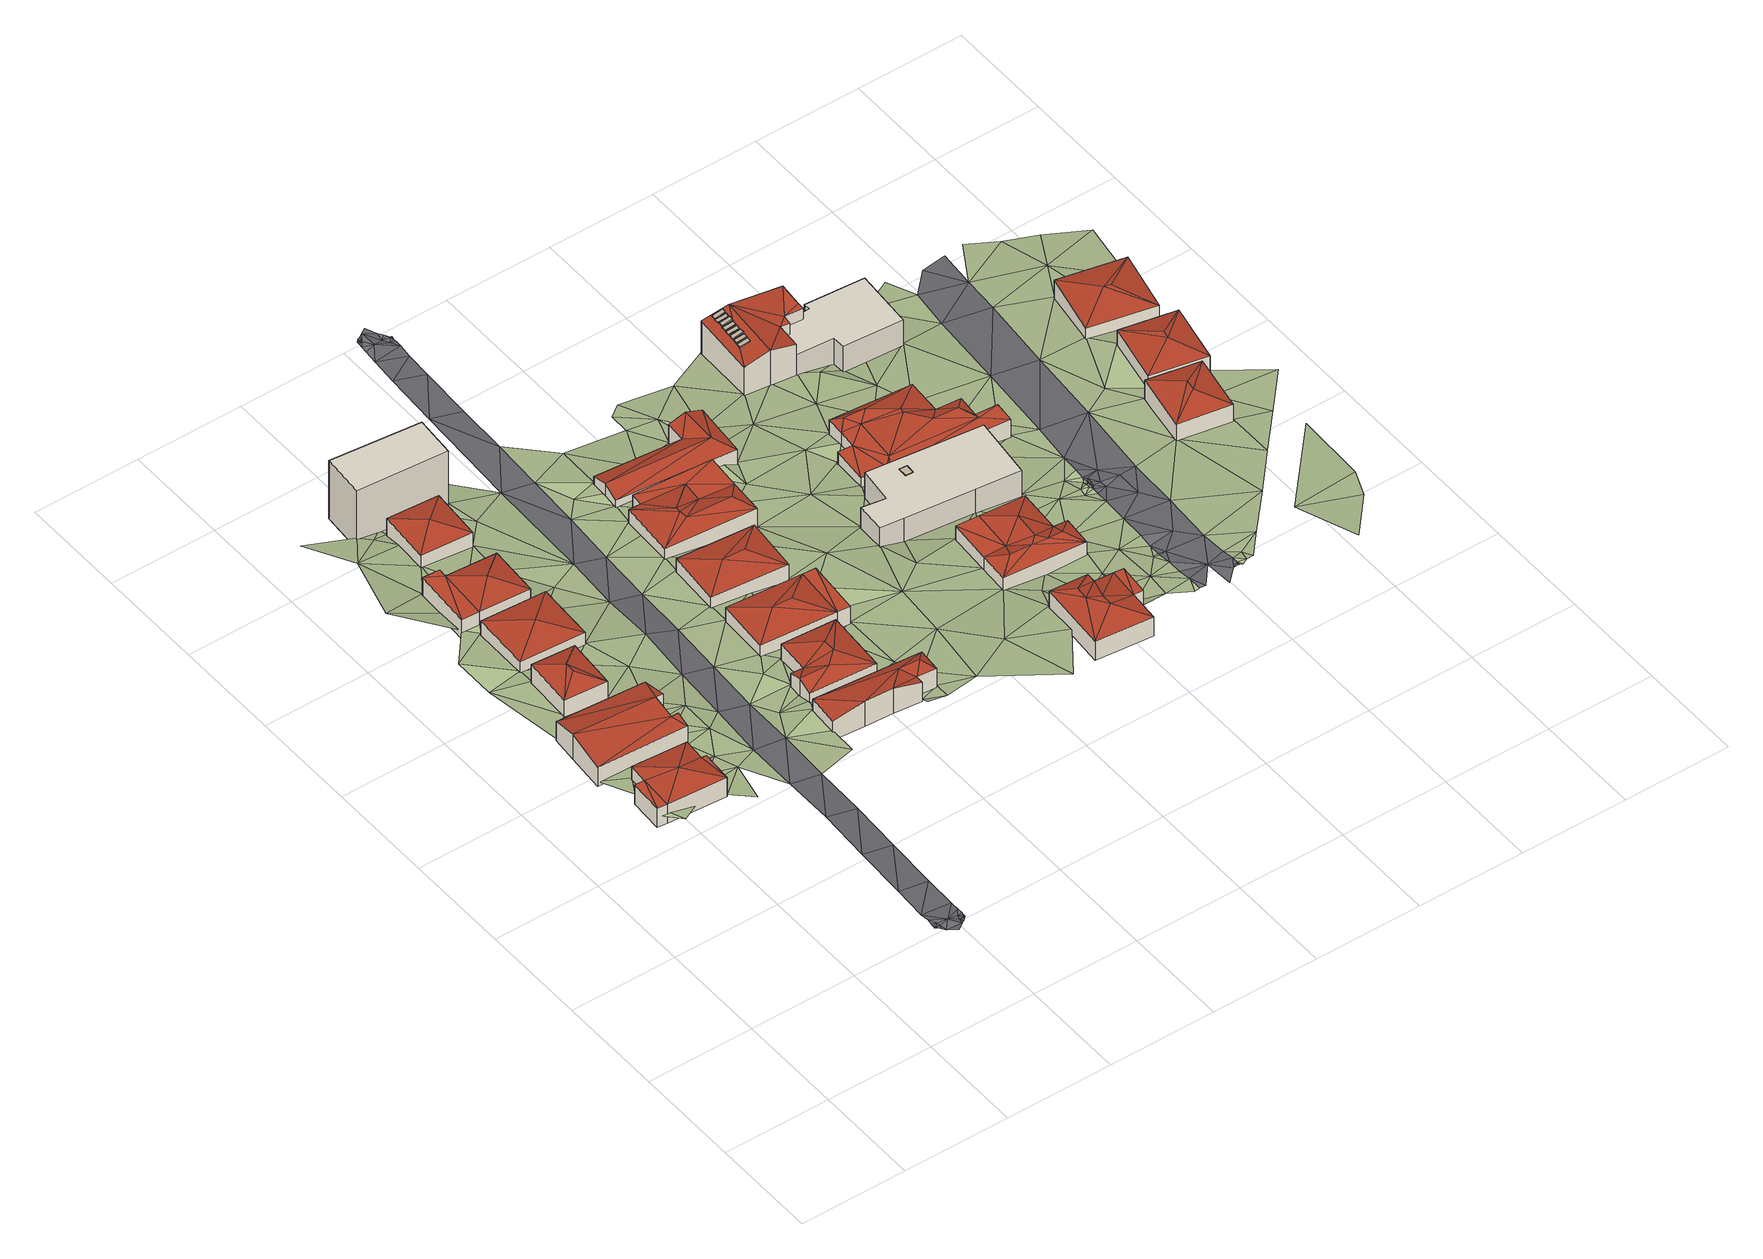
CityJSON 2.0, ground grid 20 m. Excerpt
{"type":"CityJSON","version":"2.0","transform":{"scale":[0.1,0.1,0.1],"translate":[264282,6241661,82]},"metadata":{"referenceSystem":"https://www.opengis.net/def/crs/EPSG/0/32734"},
"CityObjects":{
"building1":{"type":"Building","attributes":{"address":"12 Garrick Road University Estate Cape Town","building":"house","building:levels":1,"building_height":4.1,"roof_height":104.8,"ground_height":98.9,"plus_code":"4FRW3C6X+GWJ"},"geometry":[{"type":"Solid","lod":"2","boundaries":[[[[0,1,2]],[[2,1,3]],[[4,2,5]],[[5,2,3]],[[5,6,7]],[[5,7,8]],[[9,7,6]],[[5,8,4]],[[6,5,3]],[[10,11,9,6]],[[11,12,7,9]],[[12,13,8,7]],[[13,14,4,8]],[[14,15,2,4]],[[15,16,0,2]],[[16,17,1,0]],[[17,18,3,1]],[[18,10,6,3]],[[18,17,16,15,14,13,12,11,10]]]],"semantics":{"surfaces":[{"type":"RoofSurface"},{"type":"WallSurface"},{"type":"GroundSurface"}],"values":[[0,0,0,0,0,0,0,0,0,1,1,1,1,1,1,1,1,1,2]]}}]},
"building2":{"type":"Building","attributes":{"address":"10A Garrick Road University Estate Cape Town","building":"house","building:levels":1,"building_height":4.1,"roof_height":103.8,"ground_height":98.9,"plus_code":"4FRW3C6X+HWJ"},"geometry":[{"type":"Solid","lod":"2","boundaries":[[[[19,20,21]],[[19,21,22]],[[22,21,23]],[[20,24,25]],[[20,25,21]],[[26,25,27]],[[27,25,24]],[[28,29,19,22]],[[29,30,20,19]],[[30,31,24,20]],[[31,32,27,24]],[[32,33,26,27]],[[33,34,25,26]],[[34,35,21,25]],[[35,36,23,21]],[[36,28,22,23]],[[36,35,34,33,32,31,30,29,28]]]],"semantics":{"surfaces":[{"type":"RoofSurface"},{"type":"WallSurface"},{"type":"GroundSurface"}],"values":[[0,0,0,0,0,0,0,1,1,1,1,1,1,1,1,1,2]]}}]},
"building3":{"type":"Building","attributes":{"address":"10 Garrick Road University Estate Cape Town","building":"house","building:levels":1,"building_height":4.1,"roof_height":102.5,"ground_height":98,"plus_code":"4FRW3C6X+JWV"},"geometry":[{"type":"Solid","lod":"2","boundaries":[[[[37,38,39]],[[40,39,41]],[[41,39,38]],[[42,40,41]],[[41,38,37]],[[41,37,42]],[[43,44,40,42]],[[44,45,39,40]],[[45,46,37,39]],[[46,43,42,37]],[[46,45,44,43]]]],"semantics":{"surfaces":[{"type":"RoofSurface"},{"type":"WallSurface"},{"type":"GroundSurface"}],"values":[[0,0,0,0,0,0,1,1,1,1,2]]}}]},
"building4":{"type":"Building","attributes":{"address":"8 University Estate Cape Town","building":"house","building:levels":1,"building_height":4.1,"roof_height":101.3,"ground_height":95.7,"plus_code":"4FRW3C6X+MWW"},"geometry":[{"type":"Solid","lod":"2","boundaries":[[[[47,48,49]],[[47,49,50]],[[49,51,50]],[[49,48,51]],[[52,53,47,50]],[[53,54,48,47]],[[54,55,51,48]],[[55,52,50,51]],[[55,54,53,52]]]],"semantics":{"surfaces":[{"type":"RoofSurface"},{"type":"WallSurface"},{"type":"GroundSurface"}],"values":[[0,0,0,0,1,1,1,1,2]]}}]},
"building5":{"type":"Building","attributes":{"address":"6 University Estate Cape Town","building":"house","building:levels":1,"building_height":4.1,"roof_height":100.3,"ground_height":95.3,"plus_code":"4FRW3C6X+PWP"},"geometry":[{"type":"Solid","lod":"2","boundaries":[[[[56,57,58]],[[56,58,59]],[[60,58,57]],[[58,60,61]],[[58,61,62]],[[61,63,62]],[[63,61,60]],[[64,65,62,63]],[[65,66,58,62]],[[66,67,59,58]],[[67,68,56,59]],[[68,69,57,56]],[[69,70,60,57]],[[70,64,63,60]],[[70,69,68,67,66,65,64]]]],"semantics":{"surfaces":[{"type":"RoofSurface"},{"type":"WallSurface"},{"type":"GroundSurface"}],"values":[[0,0,0,0,0,0,0,1,1,1,1,1,1,1,2]]}}]},
"building6":{"type":"Building","attributes":{"address":"4A University Estate Cape Town","building":"house","building:levels":1,"building_height":4.1,"roof_height":98.7,"ground_height":93.2,"plus_code":"4FRW3C6X+RW5"},"geometry":[{"type":"Solid","lod":"2","boundaries":[[[[71,72,73]],[[71,73,74]],[[73,75,74]],[[75,73,72]],[[76,77,74,75]],[[77,78,71,74]],[[78,79,72,71]],[[79,76,75,72]],[[79,78,77,76]]]],"semantics":{"surfaces":[{"type":"RoofSurface"},{"type":"WallSurface"},{"type":"GroundSurface"}],"values":[[0,0,0,0,1,1,1,1,2]]}}]},
"building7":{"type":"Building","attributes":{"address":"4 University Estate Cape Town","building":"house","building:levels":4,"building_height":12.5,"roof_height":105.7,"ground_height":92,"plus_code":"4FRW3C6X+RWQ"},"geometry":[{"type":"Solid","lod":"1","boundaries":[[[[80,81,82,83]],[[81,84,85,82]],[[84,86,87,85]],[[86,80,83,87]],[[83,82,85,87]],[[86,84,81,80]]]]}]},
"building8":{"type":"Building","attributes":{"address":"13 Garrick Road University Estate Cape Town","building":"house","building:levels":1,"building_height":4.1,"roof_height":101.4,"ground_height":95.8,"plus_code":"4FRW3F62+G3P"},"geometry":[{"type":"Solid","lod":"2","boundaries":[[[[88,89,90]],[[91,92,93]],[[94,95,92]],[[92,95,93]],[[89,88,94]],[[89,94,91]],[[91,94,92]],[[96,94,88]],[[96,97,95]],[[96,95,94]],[[98,99,88,90]],[[99,100,96,88]],[[100,101,97,96]],[[101,102,95,97]],[[102,103,93,95]],[[103,104,91,93]],[[104,105,89,91]],[[105,98,90,89]],[[105,104,103,102,101,100,99,98]]]],"semantics":{"surfaces":[{"type":"RoofSurface"},{"type":"WallSurface"},{"type":"GroundSurface"}],"values":[[0,0,0,0,0,0,0,0,0,0,1,1,1,1,1,1,1,1,2]]}}]},
"building9":{"type":"Building","attributes":{"address":"11 Garrick Road University Estate Cape Town","building":"house","building:levels":1,"building_height":4.1,"roof_height":100.3,"ground_height":95,"plus_code":"4FRW3F62+H3G"},"geometry":[{"type":"Solid","lod":"2","boundaries":[[[[106,107,108]],[[109,110,111]],[[112,111,113]],[[113,111,110]],[[108,112,106]],[[106,112,113]],[[107,114,108]],[[108,114,112]],[[112,114,111]],[[115,109,114]],[[114,109,111]],[[116,117,107,106]],[[117,118,114,107]],[[118,119,115,114]],[[119,120,109,115]],[[120,121,110,109]],[[121,122,113,110]],[[122,116,106,113]],[[122,121,120,119,118,117,116]]]],"semantics":{"surfaces":[{"type":"RoofSurface"},{"type":"WallSurface"},{"type":"GroundSurface"}],"values":[[0,0,0,0,0,0,0,0,0,0,0,1,1,1,1,1,1,1,2]]}}]},
"building10":{"type":"Building","attributes":{"address":"9 Garrick Road University Estate Cape Town","building":"house","building:levels":1,"building_height":4.1,"roof_height":99.1,"ground_height":93.9,"plus_code":"4FRW3F62+J3G"},"geometry":[{"type":"Solid","lod":"2","boundaries":[[[[123,124,125]],[[125,124,126]],[[123,127,124]],[[128,129,130]],[[130,129,123]],[[123,129,127]],[[128,124,129]],[[129,124,127]],[[131,132,124,128]],[[132,133,126,124]],[[133,134,125,126]],[[134,135,123,125]],[[135,136,130,123]],[[136,131,128,130]],[[136,135,134,133,132,131]]]],"semantics":{"surfaces":[{"type":"RoofSurface"},{"type":"WallSurface"},{"type":"GroundSurface"}],"values":[[0,0,0,0,0,0,0,0,1,1,1,1,1,1,2]]}}]},
"building11":{"type":"Building","attributes":{"address":"7 Garrick Road University Estate Cape Town","building":"house","building:levels":1,"building_height":4.1,"roof_height":98.3,"ground_height":92.7,"plus_code":"4FRW3F62+M3G"},"geometry":[{"type":"Solid","lod":"2","boundaries":[[[[137,138,139]],[[140,141,142]],[[138,140,139]],[[139,140,142]],[[137,139,141]],[[141,139,142]],[[143,144,140,138]],[[144,145,141,140]],[[145,146,137,141]],[[146,143,138,137]],[[146,145,144,143]]]],"semantics":{"surfaces":[{"type":"RoofSurface"},{"type":"WallSurface"},{"type":"GroundSurface"}],"values":[[0,0,0,0,0,0,1,1,1,1,2]]}}]},
"building12":{"type":"Building","attributes":{"address":"5 Garrick Road University Estate Cape Town","building":"house","building:levels":1,"building_height":4.1,"roof_height":96.7,"ground_height":91.5,"plus_code":"4FRW3F62+P4J"},"geometry":[{"type":"Solid","lod":"2","boundaries":[[[[147,148,149]],[[147,149,150]],[[150,149,151]],[[151,149,152]],[[151,153,154]],[[155,156,157]],[[155,157,158]],[[156,154,159]],[[156,159,157]],[[153,159,154]],[[155,158,148]],[[149,148,158]],[[158,157,152]],[[158,152,149]],[[152,157,159]],[[159,153,152]],[[152,153,151]],[[160,161,154,156]],[[161,162,151,154]],[[162,163,150,151]],[[163,164,147,150]],[[164,165,148,147]],[[165,166,155,148]],[[166,160,156,155]],[[166,165,164,163,162,161,160]]]],"semantics":{"surfaces":[{"type":"RoofSurface"},{"type":"WallSurface"},{"type":"GroundSurface"}],"values":[[0,0,0,0,0,0,0,0,0,0,0,0,0,0,0,0,0,1,1,1,1,1,1,1,2]]}}]},
"building13":{"type":"Building","attributes":{"address":"3 Garrick Road University Estate Cape Town","building":"house","building:levels":1,"building_height":4.1,"roof_height":95.3,"ground_height":89.6,"plus_code":"4FRW3F62+Q4F"},"geometry":[{"type":"Solid","lod":"2","boundaries":[[[[167,168,169]],[[170,169,171]],[[171,169,172]],[[172,169,168]],[[173,167,174]],[[175,174,170]],[[170,174,169]],[[169,174,167]],[[176,177,172,168]],[[177,178,171,172]],[[178,179,170,171]],[[179,180,175,170]],[[180,181,174,175]],[[181,182,173,174]],[[182,183,167,173]],[[183,176,168,167]],[[183,182,181,180,179,178,177,176]]]],"semantics":{"surfaces":[{"type":"RoofSurface"},{"type":"WallSurface"},{"type":"GroundSurface"}],"values":[[0,0,0,0,0,0,0,0,1,1,1,1,1,1,1,1,2]]}}]},
"building14":{"type":"Building","attributes":{"address":"108 Upper Roodebloem Road University Estate Cape Town","building":"house","building:levels":1,"building_height":4.1,"roof_height":98.3,"ground_height":93.5,"plus_code":"4FRW3F62+G7C"},"geometry":[{"type":"Solid","lod":"2","boundaries":[[[[184,185,186]],[[187,188,189]],[[184,187,190]],[[184,190,185]],[[191,190,189]],[[189,190,187]],[[192,193,194]],[[194,193,195]],[[191,189,193]],[[191,193,192]],[[188,193,189]],[[185,190,196]],[[185,196,186]],[[190,191,196]],[[196,191,192]],[[197,198,195,193]],[[198,199,194,195]],[[199,200,192,194]],[[200,201,196,192]],[[201,202,186,196]],[[202,203,184,186]],[[203,204,187,184]],[[204,205,188,187]],[[205,197,193,188]],[[205,204,203,202,201,200,199,198,197]]]],"semantics":{"surfaces":[{"type":"RoofSurface"},{"type":"WallSurface"},{"type":"GroundSurface"}],"values":[[0,0,0,0,0,0,0,0,0,0,0,0,0,0,0,1,1,1,1,1,1,1,1,1,2]]}}]},
"building15":{"type":"Building","attributes":{"address":"104 Upper Roodebloem Road University Estate Cape Town","building":"house","building:levels":1,"building_height":4.1,"roof_height":95.8,"ground_height":90.7,"plus_code":"4FRW3F62+J72"},"geometry":[{"type":"Solid","lod":"2","boundaries":[[[[206,207,208]],[[209,210,211]],[[209,211,212]],[[213,214,210]],[[213,208,215]],[[213,215,214]],[[216,215,217]],[[207,217,208]],[[208,217,215]],[[218,212,219]],[[217,207,220]],[[220,207,206]],[[219,216,220]],[[219,220,218]],[[220,216,217]],[[212,211,219]],[[219,211,216]],[[216,211,215]],[[210,214,211]],[[211,214,215]],[[221,222,206,208]],[[222,223,220,206]],[[223,224,218,220]],[[224,225,212,218]],[[225,226,209,212]],[[226,227,210,209]],[[227,228,213,210]],[[228,221,208,213]],[[228,227,226,225,224,223,222,221]]]],"semantics":{"surfaces":[{"type":"RoofSurface"},{"type":"WallSurface"},{"type":"GroundSurface"}],"values":[[0,0,0,0,0,0,0,0,0,0,0,0,0,0,0,0,0,0,0,0,1,1,1,1,1,1,1,1,2]]}}]},
"building16":{"type":"Building","attributes":{"address":"102A Upper Roodebloem Road University Estate Cape Town","building":"house","building:levels":2,"building_height":6.9,"roof_height":97.3,"ground_height":88.7,"plus_code":"4FRW3F62+M65"},"children":["building16-1"],"geometry":[{"type":"Solid","lod":"1","boundaries":[[[[229,230,231,232]],[[230,233,234,231]],[[233,235,236,234]],[[235,237,238,236]],[[237,239,240,238]],[[239,241,242,240]],[[241,243,244,242]],[[243,245,246,244]],[[245,229,232,246]],[[232,231,234,236,238,240,242,244,246]],[[245,243,241,239,237,235,233,230,229]]]]}]},
"building16-1":{"type":"BuildingInstallation","parents":["building16"],"geometry":[{"type":"Solid","lod":"1","boundaries":[[[[247,248,249,250]],[[248,251,252,249]],[[251,253,254,252]],[[253,247,250,254]],[[250,249,252,254]],[[253,251,248,247]]]]}]},
"building17":{"type":"Building","attributes":{"address":"102 Upper Roodebloem Road University Estate Cape Town","building":"house","building:levels":1,"building_height":4.1,"roof_height":93,"ground_height":87.4,"plus_code":"4FRW3F62+P73"},"geometry":[{"type":"Solid","lod":"2","boundaries":[[[[255,256,257]],[[257,256,258]],[[259,260,261]],[[259,261,262]],[[262,261,263]],[[263,261,258]],[[263,258,264]],[[265,264,256]],[[265,256,266]],[[256,264,258]],[[267,268,260]],[[261,260,268]],[[269,255,270]],[[269,270,271]],[[269,271,272]],[[272,271,273]],[[258,261,274]],[[258,274,275]],[[268,274,261]],[[276,274,268]],[[276,268,267]],[[273,275,276]],[[273,276,272]],[[274,276,275]],[[255,257,270]],[[270,257,271]],[[257,258,275]],[[257,275,273]],[[257,273,271]],[[277,278,269,272]],[[278,279,255,269]],[[279,280,256,255]],[[280,281,266,256]],[[281,282,265,266]],[[282,283,264,265]],[[283,284,263,264]],[[284,285,262,263]],[[285,286,259,262]],[[286,287,260,259]],[[287,288,267,260]],[[288,289,276,267]],[[289,277,272,276]],[[289,288,287,286,285,284,283,282,281,280,279,278,277]]]],"semantics":{"surfaces":[{"type":"RoofSurface"},{"type":"WallSurface"},{"type":"GroundSurface"}],"values":[[0,0,0,0,0,0,0,0,0,0,0,0,0,0,0,0,0,0,0,0,0,0,0,0,0,0,0,0,0,1,1,1,1,1,1,1,1,1,1,1,1,1,2]]}}]},
"building18":{"type":"Building","attributes":{"address":"20 Rhodes Avenue University Estate Cape Town","building":"house","building:levels":2.5,"building_height":8.3,"roof_height":94.9,"ground_height":85.1,"plus_code":"4FRW3F62+R7C"},"children":["building18-1","building18-2","building18-3","building18-4","building18-5","building18-6","building18-7","building18-8"],"geometry":[{"type":"Solid","lod":"2","boundaries":[[[[290,291,292]],[[292,291,293]],[[292,293,294]],[[292,294,295]],[[292,295,296]],[[296,295,297]],[[298,294,293]],[[294,299,295]],[[295,300,297]],[[301,302,297,300]],[[302,303,296,297]],[[303,304,292,296]],[[304,305,290,292]],[[305,306,291,290]],[[306,307,293,291]],[[307,308,298,293]],[[308,309,294,298]],[[309,310,299,294]],[[310,311,295,299]],[[311,301,300,295]],[[311,310,309,308,307,306,305,304,303,302,301]]]],"semantics":{"surfaces":[{"type":"RoofSurface"},{"type":"WallSurface"},{"type":"GroundSurface"}],"values":[[0,0,0,0,0,0,0,0,0,1,1,1,1,1,1,1,1,1,1,1,2]]}}]},
"building18-1":{"type":"BuildingInstallation","parents":["building18"],"geometry":[{"type":"Solid","lod":"2","boundaries":[[[[312,313,314,315]],[[313,316,317,314]],[[316,318,319,317]],[[318,312,315,319]],[[315,314,317,319]],[[318,316,313,312]]]]}]},
"building18-2":{"type":"BuildingInstallation","parents":["building18"],"geometry":[{"type":"Solid","lod":"2","boundaries":[[[[320,321,322,323]],[[321,324,325,322]],[[324,326,327,325]],[[326,320,323,327]],[[323,322,325,327]],[[326,324,321,320]]]]}]},
"building18-3":{"type":"BuildingInstallation","parents":["building18"],"geometry":[{"type":"Solid","lod":"2","boundaries":[[[[328,329,330,331]],[[329,332,333,330]],[[332,334,335,333]],[[334,328,331,335]],[[331,330,333,335]],[[334,332,329,328]]]]}]},
"building18-4":{"type":"BuildingInstallation","parents":["building18"],"geometry":[{"type":"Solid","lod":"2","boundaries":[[[[336,337,338,339]],[[337,340,341,338]],[[340,342,343,341]],[[342,336,339,343]],[[339,338,341,343]],[[342,340,337,336]]]]}]},
"building18-5":{"type":"BuildingInstallation","parents":["building18"],"geometry":[{"type":"Solid","lod":"2","boundaries":[[[[344,345,346,347]],[[345,348,349,346]],[[348,350,351,349]],[[350,344,347,351]],[[347,346,349,351]],[[350,348,345,344]]]]}]},
"building18-6":{"type":"BuildingInstallation","parents":["building18"],"geometry":[{"type":"Solid","lod":"2","boundaries":[[[[352,353,354,355]],[[353,356,357,354]],[[356,358,359,357]],[[358,352,355,359]],[[355,354,357,359]],[[358,356,353,352]]]]}]},
"building18-7":{"type":"BuildingInstallation","parents":["building18"],"geometry":[{"type":"Solid","lod":"2","boundaries":[[[[360,361,362,363]],[[361,364,365,362]],[[364,366,367,365]],[[366,360,363,367]],[[363,362,365,367]],[[366,364,361,360]]]]}]},
"building18-8":{"type":"BuildingInstallation","parents":["building18"],"geometry":[{"type":"Solid","lod":"2","boundaries":[[[[368,369,370,371]],[[369,372,373,370]],[[372,374,375,373]],[[374,368,371,375]],[[371,370,373,375]],[[374,372,369,368]]]]}]},
"building19":{"type":"Building","attributes":{"address":"100 Upper Roodebloem Road University Estate Cape Town","building":"house","building:levels":2,"building_height":6.9,"roof_height":92.5,"ground_height":84.2,"plus_code":"4FRW3F62+R82"},"geometry":[{"type":"Solid","lod":"1","boundaries":[[[[376,377,378,379]],[[377,380,381,378]],[[380,382,383,381]],[[382,384,385,383]],[[384,386,387,385]],[[386,388,389,387]],[[388,390,391,389]],[[390,392,393,391]],[[392,394,395,393]],[[394,396,397,395]],[[396,398,399,397]],[[398,376,379,399]],[[379,378,381,383,385,387,389,391,393,395,397,399]],[[398,396,394,392,390,388,386,384,382,380,377,376]]]]}]},
"building20":{"type":"Building","attributes":{"address":"137 Upper Roodebloem Road University Estate Cape Town","building":"house","building:levels":1,"building_height":4.1,"roof_height":92.5,"ground_height":87.8,"plus_code":"4FRW3F62+JCQ"},"geometry":[{"type":"Solid","lod":"2","boundaries":[[[[400,401,402]],[[403,404,405]],[[403,400,404]],[[404,400,402]],[[404,402,405]],[[405,402,401]],[[406,407,405,401]],[[407,408,403,405]],[[408,409,400,403]],[[409,406,401,400]],[[409,408,407,406]]]],"semantics":{"surfaces":[{"type":"RoofSurface"},{"type":"WallSurface"},{"type":"GroundSurface"}],"values":[[0,0,0,0,0,0,1,1,1,1,2]]}}]},
"building21":{"type":"Building","attributes":{"address":"135 Upper Roodebloem Road University Estate Cape Town","building":"house","building:levels":1,"building_height":4.1,"roof_height":91,"ground_height":86.1,"plus_code":"4FRW3F62+MFM"},"geometry":[{"type":"Solid","lod":"2","boundaries":[[[[410,411,412]],[[413,414,415]],[[413,412,411]],[[413,411,414]],[[414,411,415]],[[415,411,410]],[[416,417,415,410]],[[417,418,413,415]],[[418,419,412,413]],[[419,416,410,412]],[[419,418,417,416]]]],"semantics":{"surfaces":[{"type":"RoofSurface"},{"type":"WallSurface"},{"type":"GroundSurface"}],"values":[[0,0,0,0,0,0,1,1,1,1,2]]}}]},
"building22":{"type":"Building","attributes":{"address":"133 Upper Roodebloem Road University Estate Cape Town","building":"house","building:levels":1,"building_height":4.1,"roof_height":89.6,"ground_height":84.1,"plus_code":"4FRW3F62+PFV"},"geometry":[{"type":"Solid","lod":"2","boundaries":[[[[420,421,422]],[[422,421,423]],[[424,422,423]],[[425,424,421]],[[421,424,423]],[[420,425,421]],[[426,427,420,422]],[[427,428,425,420]],[[428,429,424,425]],[[429,426,422,424]],[[429,428,427,426]]]],"semantics":{"surfaces":[{"type":"RoofSurface"},{"type":"WallSurface"},{"type":"GroundSurface"}],"values":[[0,0,0,0,0,0,1,1,1,1,2]]}}]},
"terrain1":{"type":"TINRelief","geometry":[{"type":"CompositeSurface","lod":"1","boundaries":[[[430,431,432]],[[433,434,435]],[[431,436,432]],[[433,437,434]],[[438,435,434]],[[439,438,434]],[[440,441,442]],[[441,443,442]],[[442,444,440]],[[440,445,446]],[[439,32,438]],[[445,440,444]],[[12,11,447]],[[13,32,439]],[[448,449,450]],[[443,451,442]],[[448,452,449]],[[11,450,449]],[[447,11,453]],[[13,447,453]],[[445,454,446]],[[455,451,443]],[[32,13,453]],[[454,456,446]],[[449,453,11]],[[457,456,458]],[[444,43,445]],[[34,33,459]],[[460,461,459]],[[462,459,33]],[[458,463,457]],[[28,451,455]],[[460,459,462]],[[464,457,463]],[[32,453,465]],[[465,33,32]],[[449,466,453]],[[456,454,467]],[[33,465,462]],[[466,449,468]],[[466,465,453]],[[460,462,469]],[[469,470,460]],[[467,454,471]],[[43,472,445]],[[28,470,469]],[[469,462,465]],[[473,451,28]],[[451,473,43]],[[474,464,475]],[[467,471,476]],[[464,463,477]],[[465,466,478]],[[478,469,465]],[[67,477,463]],[[43,473,472]],[[479,476,471]],[[28,469,480]],[[481,475,464]],[[67,482,483]],[[28,480,473]],[[484,464,477]],[[484,481,464]],[[477,67,483]],[[480,469,478]],[[476,479,485]],[[486,487,488]],[[481,489,475]],[[54,485,479]],[[472,473,490]],[[491,481,484]],[[491,489,481]],[[483,492,477]],[[493,487,494]],[[490,473,480]],[[487,486,495]],[[491,496,489]],[[472,497,54]],[[487,498,494]],[[499,485,54]],[[496,491,500]],[[495,498,487]],[[483,501,492]],[[499,501,485]],[[497,472,490]],[[500,502,496]],[[494,503,493]],[[502,500,504]],[[494,498,505]],[[497,499,54]],[[493,506,507]],[[508,494,505]],[[493,503,506]],[[494,508,503]],[[504,509,502]],[[501,499,510]],[[501,510,492]],[[505,498,511]],[[509,504,76]],[[507,506,512]],[[497,510,499]],[[492,513,76]],[[505,511,514]],[[515,506,503]],[[510,513,492]],[[516,517,507]],[[76,518,509]],[[519,515,503]],[[516,507,512]],[[515,512,506]],[[513,518,76]],[[520,514,511]],[[521,522,517]],[[517,516,521]],[[512,515,523]],[[524,513,510]],[[524,518,513]],[[520,525,514]],[[518,524,80]],[[522,521,526]],[[525,520,527]],[[528,522,529]],[[116,523,515]],[[521,516,530]],[[529,522,526]],[[531,532,533]],[[534,535,531]],[[536,525,527]],[[530,516,537]],[[531,533,534]],[[116,525,536]],[[529,538,528]],[[528,539,540]],[[116,541,523]],[[104,536,527]],[[539,528,538]],[[542,529,526]],[[533,543,534]],[[544,540,545]],[[116,536,546]],[[104,534,543]],[[541,116,546]],[[540,547,545]],[[540,539,547]],[[537,548,530]],[[529,542,549]],[[548,537,135]],[[536,104,550]],[[551,544,545]],[[545,547,552]],[[539,553,547]],[[553,539,554]],[[546,536,550]],[[543,550,104]],[[545,552,551]],[[555,556,544]],[[557,547,553]],[[135,134,548]],[[544,551,555]],[[145,549,542]],[[558,557,553]],[[559,560,546]],[[559,134,560]],[[559,546,550]],[[550,543,561]],[[557,558,562]],[[548,134,563]],[[564,561,543]],[[551,565,555]],[[145,566,549]],[[548,563,145]],[[567,562,558]],[[563,134,559]],[[567,568,562]],[[563,566,145]],[[568,567,569]],[[555,565,570]],[[568,569,571]],[[572,559,550]],[[550,561,572]],[[561,564,573]],[[574,563,559]],[[571,569,575]],[[563,576,566]],[[575,577,571]],[[566,578,162]],[[579,575,162]],[[559,580,574]],[[565,581,570]],[[582,581,565]],[[575,583,577]],[[574,576,563]],[[561,573,584]],[[585,580,559]],[[575,579,583]],[[584,572,561]],[[162,578,579]],[[576,578,566]],[[585,559,572]],[[583,579,586]],[[574,580,587]],[[588,570,589]],[[570,581,589]],[[590,588,589]],[[589,581,179]],[[591,587,580]],[[572,584,592]],[[591,580,585]],[[584,593,592]],[[178,589,179]],[[578,576,594]],[[595,586,579]],[[579,578,595]],[[576,596,594]],[[597,572,592]],[[586,598,599]],[[600,590,589]],[[592,593,202]],[[594,601,578]],[[598,178,599]],[[589,178,600]],[[597,592,202]],[[598,586,595]],[[601,602,578]],[[587,591,603]],[[602,595,578]],[[604,605,202]],[[594,606,601]],[[202,607,597]],[[605,607,202]],[[608,603,591]],[[609,601,606]],[[178,598,610]],[[610,600,178]],[[611,612,613]],[[605,614,607]],[[609,606,615]],[[616,597,607]],[[617,595,602]],[[615,606,618]],[[615,619,609]],[[598,595,620]],[[621,614,611]],[[617,602,622]],[[607,614,621]],[[611,613,621]],[[615,618,623]],[[617,620,595]],[[603,608,224]],[[618,624,623]],[[607,625,616]],[[626,610,598]],[[625,607,621]],[[600,610,627]],[[628,598,620]],[[629,624,618]],[[630,631,632]],[[633,621,613]],[[634,633,613]],[[632,616,625]],[[628,626,598]],[[635,603,224]],[[625,621,636]],[[621,633,637]],[[638,633,634]],[[639,624,629]],[[637,640,621]],[[641,630,632]],[[640,636,621]],[[641,224,630]],[[642,628,620]],[[643,632,625]],[[636,644,625]],[[635,224,641]],[[645,636,640]],[[645,646,636]],[[644,636,646]],[[647,625,644]],[[626,628,648]],[[229,639,629]],[[647,643,625]],[[632,649,641]],[[632,643,649]],[[648,628,650]],[[641,651,635]],[[642,652,628]],[[628,652,650]],[[641,649,653]],[[654,641,653]],[[654,651,641]],[[635,655,229]],[[656,657,658]],[[639,229,659]],[[651,655,635]],[[656,658,660]],[[660,661,656]],[[642,662,652]],[[653,649,663]],[[650,664,648]],[[654,653,665]],[[663,666,653]],[[667,661,668]],[[660,668,661]],[[653,666,665]],[[651,654,669]],[[665,670,654]],[[669,654,670]],[[660,671,668]],[[665,666,672]],[[670,665,672]],[[652,673,650]],[[669,674,651]],[[670,672,675]],[[675,669,670]],[[662,676,677]],[[664,650,673]],[[669,675,674]],[[651,674,678]],[[659,229,655]],[[679,667,680]],[[680,667,668]],[[655,651,678]],[[671,680,668]],[[652,681,673]],[[677,682,286]],[[652,662,683]],[[684,685,686]],[[655,687,659]],[[687,286,659]],[[677,688,662]],[[681,652,683]],[[679,689,690]],[[679,680,689]],[[677,286,688]],[[687,688,286]],[[683,662,688]],[[691,690,692]],[[692,690,689]],[[692,693,691]],[[683,688,694]],[[382,683,694]],[[695,696,697]],[[693,692,698]],[[699,692,689]],[[700,701,693]],[[693,698,700]],[[702,382,694]],[[703,382,702]],[[697,704,695]],[[692,699,705]],[[700,698,706]],[[701,700,707]],[[704,708,695]],[[706,698,709]],[[706,710,700]],[[700,710,707]],[[705,699,711]],[[706,709,712]],[[701,713,714]],[[713,701,707]],[[711,715,705]],[[407,712,709]],[[715,716,407]],[[712,407,716]],[[717,718,714]],[[707,710,719]],[[711,720,715]],[[717,714,713]],[[720,716,715]],[[719,710,721]],[[718,722,723]],[[718,717,722]],[[717,713,724]],[[725,721,417]],[[719,721,725]],[[717,724,426]],[[722,717,726]],[[717,426,727]],[[717,727,726]]]}]},
"road1":{"type":"Road","attributes":{"highway":"residential","name":"Garrick Road","surface":"asphalt","lanes":1,"width":5.5},"geometry":[{"type":"MultiSurface","lod":"1","boundaries":[[[493,466,487]],[[728,729,730]],[[731,732,733]],[[468,488,487]],[[517,480,507]],[[490,522,497]],[[466,468,487]],[[734,735,736]],[[556,737,734]],[[738,739,740]],[[741,739,742]],[[743,744,745]],[[522,490,517]],[[746,747,748]],[[734,524,556]],[[497,522,528]],[[466,493,478]],[[749,750,751]],[[540,524,510]],[[507,478,493]],[[488,752,753]],[[734,737,735]],[[540,510,528]],[[478,507,480]],[[753,754,745]],[[755,756,757]],[[758,759,749]],[[757,760,758]],[[758,760,761]],[[761,759,758]],[[749,751,762]],[[749,762,758]],[[759,750,749]],[[763,764,728]],[[764,748,728]],[[743,745,754]],[[744,747,746]],[[765,766,767]],[[763,766,764]],[[747,744,743]],[[768,769,770]],[[771,772,773]],[[765,767,774]],[[747,733,748]],[[775,776,777]],[[778,776,779]],[[780,765,774]],[[731,777,732]],[[776,775,781]],[[782,783,779]],[[765,780,784]],[[764,766,765]],[[771,776,778]],[[785,786,765]],[[781,782,776]],[[765,784,785]],[[776,782,779]],[[787,788,789]],[[770,786,768]],[[777,776,732]],[[771,773,776]],[[776,773,732]],[[790,742,739]],[[758,762,791]],[[739,792,740]],[[789,788,793]],[[755,794,795]],[[756,760,757]],[[740,792,793]],[[788,740,793]],[[791,796,790]],[[795,794,736]],[[786,770,765]],[[729,728,748]],[[729,773,772]],[[765,770,764]],[[736,735,795]],[[790,757,758]],[[738,755,757]],[[790,739,738]],[[757,790,738]],[[797,798,740]],[[787,797,788]],[[797,740,788]],[[748,764,770]],[[733,732,748]],[[791,790,758]],[[794,755,738]],[[769,746,748]],[[773,748,732]],[[742,790,796]],[[740,798,738]],[[748,773,729]],[[769,748,770]],[[798,799,738]],[[738,799,794]],[[754,753,752]],[[524,540,544]],[[497,528,510]],[[752,488,468]],[[517,490,480]],[[524,544,556]]]}]},
"road2":{"type":"Road","attributes":{"highway":"tertiary","name":"Upper Roodebloem Road","surface":"asphalt","lanes":2,"width":8.6},"geometry":[{"type":"MultiSurface","lod":"1","boundaries":[[[638,800,633]],[[633,800,801]],[[633,801,637]],[[801,640,637]],[[802,645,640]],[[646,645,802]],[[644,646,802]],[[640,801,802]],[[803,804,801]],[[802,805,644]],[[805,647,644]],[[802,801,679]],[[661,801,804]],[[805,643,647]],[[656,804,806]],[[801,661,667]],[[804,656,661]],[[805,802,679]],[[806,657,656]],[[667,679,801]],[[643,807,649]],[[643,805,690]],[[649,808,663]],[[672,666,809]],[[808,666,663]],[[672,809,810]],[[675,672,810]],[[808,809,666]],[[675,810,811]],[[679,690,805]],[[807,808,649]],[[674,675,811]],[[810,809,812]],[[643,690,807]],[[809,808,812]],[[812,811,810]],[[811,813,674]],[[812,813,811]],[[813,678,674]],[[808,814,812]],[[808,807,814]],[[678,813,655]],[[814,813,812]],[[691,807,690]],[[807,691,814]],[[813,814,691]],[[693,655,813]],[[655,693,687]],[[813,691,693]],[[687,701,688]],[[701,687,693]],[[688,714,694]],[[688,701,714]],[[702,694,718]],[[718,694,714]],[[702,718,815]],[[815,718,816]]]}]}
},
"vertices":[
[53,575,210],[49,511,210],[71,574,210],[67,509,210],[74,611,210],[123,554,223],[178,502,210],[173,562,210],[176,604,210],[182,561,210],[178,502,169],[182,561,169],[173,562,169],[176,604,169],[74,611,169],[71,574,169],[53,575,169],[49,511,169],[67,509,169],
[40,762,210],[36,714,223],[189,703,223],[205,751,210],[203,702,223],[30,641,210],[187,659,216],[200,659,216],[199,632,210],[205,751,169],[40,762,169],[36,714,169],[30,641,169],[199,632,169],[200,659,169],[187,659,169],[189,703,169],[203,702,169],
[164,794,201],[127,835,214],[84,800,201],[91,896,201],[128,854,214],[171,890,201],[171,890,160],[91,896,160],[84,800,160],[164,794,160],
[216,923,178],[222,1034,178],[164,982,191],[95,930,178],[101,1041,178],[95,930,137],[216,923,137],[222,1034,137],[101,1041,137],
[89,1177,174],[81,1064,174],[120,1159,174],[121,1175,174],[114,1062,174],[165,1110,187],[215,1152,174],[209,1056,174],[209,1056,133],[215,1152,133],[120,1159,133],[121,1175,133],[89,1177,133],[81,1064,133],[114,1062,133],
[130,1237,153],[226,1230,153],[181,1282,166],[137,1335,153],[233,1328,153],[233,1328,112],[137,1335,112],[130,1237,112],[226,1230,112],
[266,1416,100],[98,1433,100],[98,1433,225],[266,1416,225],[92,1352,100],[92,1352,225],[260,1339,100],[260,1339,225],
[464,527,192],[410,590,179],[405,531,179],[610,574,179],[592,555,188],[606,530,179],[553,558,188],[570,533,179],[517,523,192],[569,518,179],[405,531,138],[464,527,138],[517,523,138],[569,518,138],[570,533,138],[606,530,138],[610,574,138],[410,590,138],
[551,719,171],[450,726,171],[500,680,184],[420,637,182],[419,610,171],[475,634,182],[500,656,184],[543,602,171],[445,662,171],[422,664,171],[551,719,130],[450,726,130],[445,662,130],[422,664,130],[420,637,130],[419,610,130],[543,602,130],
[578,842,160],[570,741,160],[602,840,160],[594,739,160],[524,797,173],[429,752,160],[487,799,173],[437,853,160],[429,752,119],[570,741,119],[594,739,119],[602,840,119],[578,842,119],[437,853,119],
[448,997,148],[439,895,148],[496,942,161],[581,882,148],[591,985,148],[539,939,161],[439,895,107],[581,882,107],[591,985,107],[448,997,107],
[487,1163,136],[485,1139,136],[568,1133,136],[634,1153,136],[629,1087,136],[564,1094,136],[602,1058,147],[624,1022,136],[462,1140,136],[454,1035,136],[515,1078,149],[516,1088,149],[518,1064,147],[454,1035,95],[624,1022,95],[629,1087,95],[634,1153,95],[487,1163,95],[485,1139,95],[462,1140,95],
[473,1216,128],[470,1184,117],[667,1200,128],[670,1270,128],[700,1268,117],[691,1164,117],[475,1248,117],[636,1234,117],[639,1273,117],[470,1184,76],[691,1164,76],[700,1268,76],[670,1270,76],[639,1273,76],[636,1234,76],[475,1248,76],[473,1216,76],
[866,585,156],[898,554,167],[936,579,156],[855,451,156],[961,441,156],[917,494,169],[896,530,167],[918,515,169],[971,558,156],[966,499,156],[989,556,156],[984,498,156],[935,561,156],[966,499,115],[984,498,115],[989,556,115],[971,558,115],[935,561,115],[936,579,115],[866,585,115],[855,451,115],[961,441,115],
[1001,719,128],[973,694,139],[996,662,128],[854,813,128],[847,731,128],[889,730,128],[896,810,128],[843,674,128],[876,702,139],[918,699,139],[933,712,141],[947,696,139],[981,803,128],[938,763,141],[975,721,128],[996,662,87],[1001,719,87],[975,721,87],[981,803,87],[896,810,87],[854,813,87],[847,731,87],[843,674,87],
[1020,963,67],[935,973,67],[935,973,136],[1020,963,136],[807,988,67],[807,988,136],[799,921,67],[799,921,136],[755,928,67],[755,928,136],[751,873,67],[751,873,136],[794,868,67],[794,868,136],[922,854,67],[922,854,136],[1006,845,67],[1006,845,136],
[868,959,137],[854,960,137],[854,960,138],[868,959,138],[853,942,137],[853,942,138],[867,941,137],[867,941,138],
[857,1116,95],[854,1082,95],[893,1113,95],[886,1029,95],[1090,1021,95],[1049,1024,95],[1050,1015,95],[1087,982,95],[867,1000,95],[868,1011,95],[821,1015,95],[827,1084,95],[1053,1066,95],[1032,1044,104],[859,1150,95],[874,1132,104],[914,1130,104],[1011,1137,95],[956,1093,108],[985,1048,104],[955,1084,108],[1006,1070,95],[1011,1137,54],[859,1150,54],[857,1116,54],[854,1082,54],[827,1084,54],[821,1015,54],[868,1011,54],[867,1000,54],[1087,982,54],[1090,1021,54],[1049,1024,54],[1053,1066,54],[1006,1070,54],
[821,1432,114],[812,1308,114],[870,1427,125],[860,1305,125],[911,1347,114],[930,1363,114],[969,1419,114],[965,1373,114],[908,1301,114],[928,1345,114],[965,1360,114],[965,1360,31],[965,1373,31],[969,1419,31],[870,1427,31],[821,1432,31],[812,1308,31],[860,1305,31],[908,1301,31],[911,1347,31],[928,1345,31],[930,1363,31],
[837,1427,119],[837,1418,119],[836,1418,120],[837,1427,120],[856,1417,123],[856,1417,125],[857,1425,123],[857,1425,125],
[836,1417,119],[836,1409,119],[835,1409,120],[836,1417,120],[855,1407,123],[855,1407,124],[856,1415,123],[856,1415,124],
[837,1407,119],[836,1398,119],[836,1398,120],[836,1407,120],[856,1397,123],[855,1397,125],[856,1405,123],[856,1405,125],
[835,1396,119],[834,1388,119],[834,1388,120],[834,1396,120],[854,1386,123],[853,1386,124],[854,1394,123],[854,1394,124],
[833,1385,119],[833,1377,119],[832,1377,120],[833,1385,120],[852,1375,123],[852,1375,124],[853,1383,123],[853,1383,124],
[833,1374,119],[832,1365,119],[832,1365,120],[833,1374,120],[852,1364,123],[852,1364,125],[853,1372,123],[852,1372,125],
[832,1363,118],[831,1355,118],[831,1355,120],[832,1363,120],[851,1353,123],[850,1353,124],[851,1361,123],[851,1361,124],
[831,1352,118],[830,1344,118],[830,1344,120],[830,1352,120],[849,1342,123],[849,1342,124],[850,1351,123],[850,1351,124],
[977,1296,22],[978,1273,22],[978,1273,91],[977,1296,91],[1089,1265,22],[1089,1265,91],[1097,1377,22],[1097,1377,91],[986,1385,22],[986,1385,91],[986,1373,22],[986,1373,91],[965,1373,22],[965,1373,91],[965,1360,22],[965,1360,91],[930,1363,22],[930,1363,91],[928,1345,22],[928,1345,91],[911,1347,22],[911,1347,91],[908,1301,22],[908,1301,91],
[1284,816,99],[1382,798,99],[1345,853,112],[1304,925,99],[1348,873,112],[1402,906,99],[1382,798,58],[1402,906,58],[1304,925,58],[1284,816,58],
[1429,922,82],[1393,984,95],[1325,943,82],[1348,1055,82],[1396,999,95],[1452,1034,82],[1429,922,41],[1452,1034,41],[1348,1055,41],[1325,943,41],
[1349,1221,62],[1394,1152,75],[1472,1194,62],[1406,1149,75],[1446,1077,62],[1323,1104,62],[1472,1194,21],[1349,1221,21],[1323,1104,21],[1446,1077,21],
[49,511,195],[83,482,190],[67,509,195],[53,575,190],[74,611,185],[30,641,180],[123,506,183],[71,574,185],[114,636,183],[136,607,174],[27,919,160],[40,762,174],[84,800,170],[122,756,169],[91,896,165],[95,930,159],[28,1000,159],[175,582,169],[178,502,174],[233,548,166],[181,541,169],[164,794,166],[210,465,178],[219,590,165],[101,1041,151],[164,753,169],[81,1064,151],[2,1154,164],[85,1121,143],[188,683,170],[203,702,170],[189,703,170],[212,680,170],[89,1177,139],[49,1292,139],[251,645,165],[281,570,159],[114,1062,151],[272,463,172],[252,710,164],[204,722,169],[143,1038,147],[216,923,156],[240,842,153],[8,1386,128],[92,1352,124],[161,1059,147],[130,1237,130],[291,677,153],[182,1036,146],[301,784,146],[110,1332,124],[120,1159,138],[160,1156,138],[134,1295,128],[209,1056,146],[401,475,164],[336,561,160],[326,454,170],[132,1349,119],[311,892,144],[137,1335,119],[226,1230,125],[345,667,146],[368,621,150],[405,531,160],[156,1347,119],[320,999,126],[410,590,158],[271,1078,125],[157,1333,119],[215,1152,136],[181,1345,118],[422,664,147],[193,1331,118],[419,610,155],[403,710,145],[355,774,139],[420,637,147],[220,1342,112],[330,1106,120],[460,586,155],[429,752,140],[268,1276,117],[481,606,148],[450,726,140],[437,853,133],[365,880,132],[260,1339,112],[445,662,147],[510,582,148],[439,895,129],[374,986,122],[500,746,134],[349,1320,98],[543,602,142],[448,997,123],[560,578,142],[384,1093,114],[454,1035,118],[510,888,125],[569,518,143],[567,500,153],[602,497,149],[606,530,143],[570,533,143],[588,616,138],[508,848,127],[459,1100,114],[462,1140,111],[394,1199,108],[570,741,126],[511,992,118],[665,506,147],[403,1305,101],[427,1236,104],[594,739,126],[470,1184,106],[581,882,116],[539,1028,108],[691,644,128],[475,1248,104],[473,1216,106],[487,1163,109],[485,1139,109],[484,1340,91],[413,1412,92],[510,1180,106],[526,1160,105],[703,750,121],[597,778,121],[760,560,132],[545,1177,104],[667,898,111],[792,424,142],[556,1241,97],[624,1022,97],[566,1157,105],[580,1174,102],[594,1155,102],[602,1334,78],[608,1172,102],[843,674,105],[860,518,129],[751,873,99],[634,1153,96],[755,928,94],[635,1169,101],[741,1039,87],[673,1116,89],[765,797,111],[639,1273,78],[636,1234,89],[663,1167,101],[866,585,123],[847,731,104],[691,1164,88],[794,868,89],[604,1373,76],[659,1328,74],[629,1393,72],[854,813,101],[885,631,111],[896,582,118],[807,988,85],[803,1137,72],[799,921,86],[919,668,99],[775,1235,68],[695,1216,83],[734,1388,57],[821,1015,79],[827,1084,72],[922,854,89],[935,561,122],[971,558,118],[847,983,79],[984,606,110],[896,810,97],[848,1013,79],[812,1308,57],[985,518,118],[984,498,125],[1031,503,119],[989,556,118],[867,1000,79],[996,662,104],[857,1116,72],[886,978,76],[868,1011,79],[859,1150,67],[1038,553,113],[854,1082,72],[887,998,76],[907,996,76],[1042,640,102],[860,1305,54],[821,1432,46],[889,1224,55],[935,973,73],[978,764,92],[975,721,92],[1001,719,92],[1086,514,111],[1075,486,111],[1006,845,84],[1075,595,102],[1086,540,107],[1086,488,111],[977,991,68],[1086,566,107],[1047,802,84],[939,1143,61],[1097,701,91],[1089,622,97],[1086,592,102],[1086,596,102],[1092,649,97],[908,1301,52],[1102,753,86],[941,1284,49],[1083,837,75],[992,1205,51],[1086,788,80],[1089,803,80],[1119,886,67],[1170,503,107],[1170,497,107],[1175,494,107],[1087,982,60],[1186,500,107],[1170,515,107],[1011,1137,56],[1105,779,80],[977,1296,39],[1103,799,80],[1106,792,80],[1170,540,102],[1192,522,102],[1105,817,75],[1103,807,80],[1199,500,107],[1108,805,80],[978,1273,39],[1111,827,75],[1108,807,80],[1006,1070,60],[1053,1066,56],[1113,846,75],[1170,590,98],[1240,548,99],[1018,1270,39],[1049,1024,59],[1089,1265,40],[986,1373,32],[986,1385,32],[965,1373,36],[1130,964,62],[1152,1122,44],[1309,625,87],[1181,693,88],[1191,796,77],[1284,816,67],[1213,950,62],[1174,1279,24],[1324,560,94],[1360,441,105],[1430,523,89],[1304,925,60],[1377,703,76],[1271,984,55],[1234,1104,45],[1185,1357,19],[1164,1413,15],[1453,575,84],[1382,798,67],[1325,943,56],[1323,1104,43],[1468,723,67],[1363,914,61],[1348,1055,53],[1445,780,63],[1377,932,52],[1349,1221,26],[1256,1257,29],[1395,867,58],[1429,922,51],[1388,1292,17],[1267,1334,17],[1446,1077,37],[1513,857,55],[1413,1042,45],[1372,1390,2],[1316,1415,9],[1394,1211,29],[1453,1061,41],[1428,1364,4],[1501,1324,4],
[273,16,215],[245,19,214],[258,4,219],[234,44,214],[242,41,214],[235,54,214],[369,1535,82],[432,1625,73],[378,1642,76],[423,1518,80],[406,1728,73],[405,1760,73],[395,1745,73],[417,1768,71],[428,1751,67],[243,142,204],[297,135,201],[307,242,191],[291,69,207],[237,74,209],[261,38,214],[441,1731,67],[442,1730,67],[442,1731,67],[262,356,189],[317,348,182],[252,249,196],[439,1704,69],[441,1718,67],[432,1722,67],[439,1729,67],[442,1729,67],[441,1724,67],[442,1728,67],[440,1732,67],[280,22,211],[278,29,211],[285,30,211],[284,26,211],[286,27,211],[289,39,211],[289,49,211],[280,37,211],[236,31,214],[239,27,214],[242,33,214],[287,28,211],[233,37,214],[236,35,214],[233,39,214],[234,32,214],[233,33,214],[288,29,211],[233,36,214],[233,34,214],[232,34,214],[288,30,211],[288,31,211],[288,34,211],[388,1749,73],[391,1746,73],[390,1750,73],[425,1733,67],[437,1737,67],[397,1754,73],[392,1752,73],[383,1695,74],[437,1678,69],[434,1741,67],[388,1742,73],[387,1735,73],[386,1722,73],
[1097,487,111],[1131,528,105],[1098,593,102],[1131,471,110],[1155,494,110],[1139,630,95],[1166,495,110],[1154,740,85],[1125,785,79],[1110,799,80],[1112,806,80],[1113,816,80],[1124,799,79],[1140,828,73],[1158,793,79],[1229,1403,12],[1278,1411,9]
]}
